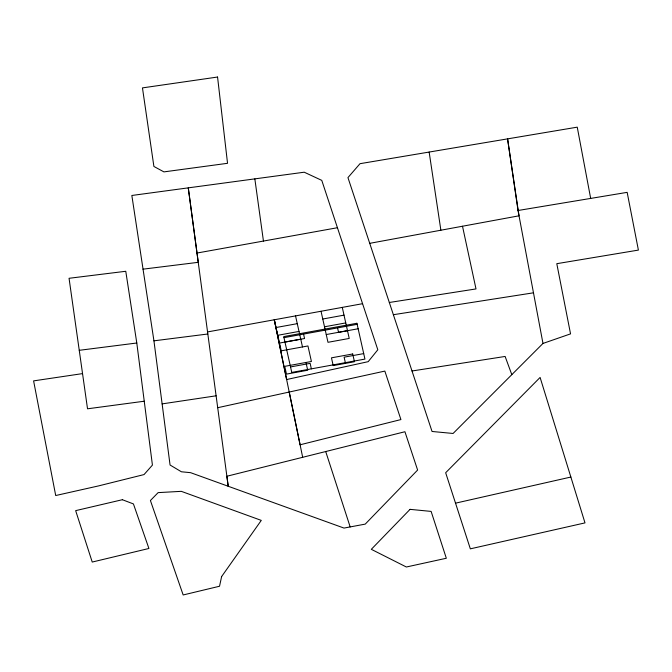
<?xml version="1.0" encoding="UTF-8"?>
<svg xmlns="http://www.w3.org/2000/svg" width="672" height="672" viewBox="0 0 672 672"><rect width="100%" height="100%" fill="white"/><g stroke="black" fill="none" stroke-linecap="round" stroke-linejoin="round"><path stroke-width="1.01" d="M369.709 243.34L519.011 215.813L507.578 138.886L518.028 210.496L627.161 192.352L638.4 250.093L556.794 263.684L570.545 333.875L542.976 343.442L453.088 433.465L432.046 431.474L347.953 177.601L360.016 163.682L577.248 127.159L590.68 198.433M455.54 503.16L570.864 477.044L584.993 522.892L470.341 548.839L445.662 472.735L540.103 377.446L570.864 477.044M217.686 407.711L384.846 371.087L400.915 419.572L300.098 444.797L289.212 392.062M207.556 331.926L362.569 303.694M276.032 327.524L297.276 323.66M322.77 319.015L344.014 315.151M277.771 335.294L299.015 331.422M324.509 326.777L345.752 322.913M283.97 337.655L357.151 324.332M279.51 343.056L300.754 339.184M326.248 334.547L347.491 330.674M284.97 342.09L304.559 338.52L303.568 334.085M358.142 328.759L338.554 332.329L337.554 327.894M290.531 366.929L310.128 363.367L311.354 368.852M363.712 353.606L344.114 357.176L345.349 362.662M196.988 253.042L337.436 227.724M389.332 302.484L476.003 288.926L462.504 226.246M393.389 314.706L533.476 292.816M412.02 370.994L505.126 356.454L511.812 374.657M162.128 403.889L216.107 395.808M82.538 373.607L33.6 380.881L55.709 495.533L98.448 485.932L144.035 474.575L152.426 465.108L136.794 343.006L125.773 271.278L69.056 278.292L87.528 408.803L144.262 401.218M142.951 269.17L198.257 262.324L188.278 187.874L228.22 486.276L226.876 476.246L404.93 431.735L417.614 470.056L365.232 524.118L343.997 528.074L190.604 472.676L181.398 471.778L170.058 465.007L153.938 340.83L131.846 195.476L304.231 172.208L321.77 180.373L377.815 349.768L368.197 361.662L286.633 379.537L274.294 319.763L281.249 350.818L307.944 345.954L311.422 361.486L284.735 366.349L286.474 374.111L307.717 370.238L305.97 362.477M79.262 350.314L136.794 343.006M153.938 340.83L207.833 334.001M325.71 451.534L350.171 526.924M342.275 307.39L349.23 338.436L327.986 342.308L321.031 311.254M295.537 315.899L302.492 346.954M274.294 319.763L302.677 457.313M518.028 210.496L542.976 343.442M429.148 152.057L440.874 230.21M254.839 178.886L263.441 241.063M221.634 576.542L219.526 586.244L183.17 594.964L150.41 500.522L158.138 492.618L181.306 491.341L261.282 520.388L221.634 576.542M410.054 509.351L371.314 549.318L406.358 567L446.326 558.256L431.13 511.409L410.054 509.351M122.371 499.716L75.659 510.644L92.232 562.052L148.915 548.478L133.434 503.933L122.371 499.716M356.916 323.274L283.735 336.596L291.766 372.422L364.938 359.092L356.916 323.274M352.708 353.968L331.464 357.832L333.203 365.602L354.446 361.729L352.708 353.968M217.56 77.036L142.464 87.889L153.896 166.454L163.926 171.889L227.539 163.304L217.56 77.036"/></g></svg>
